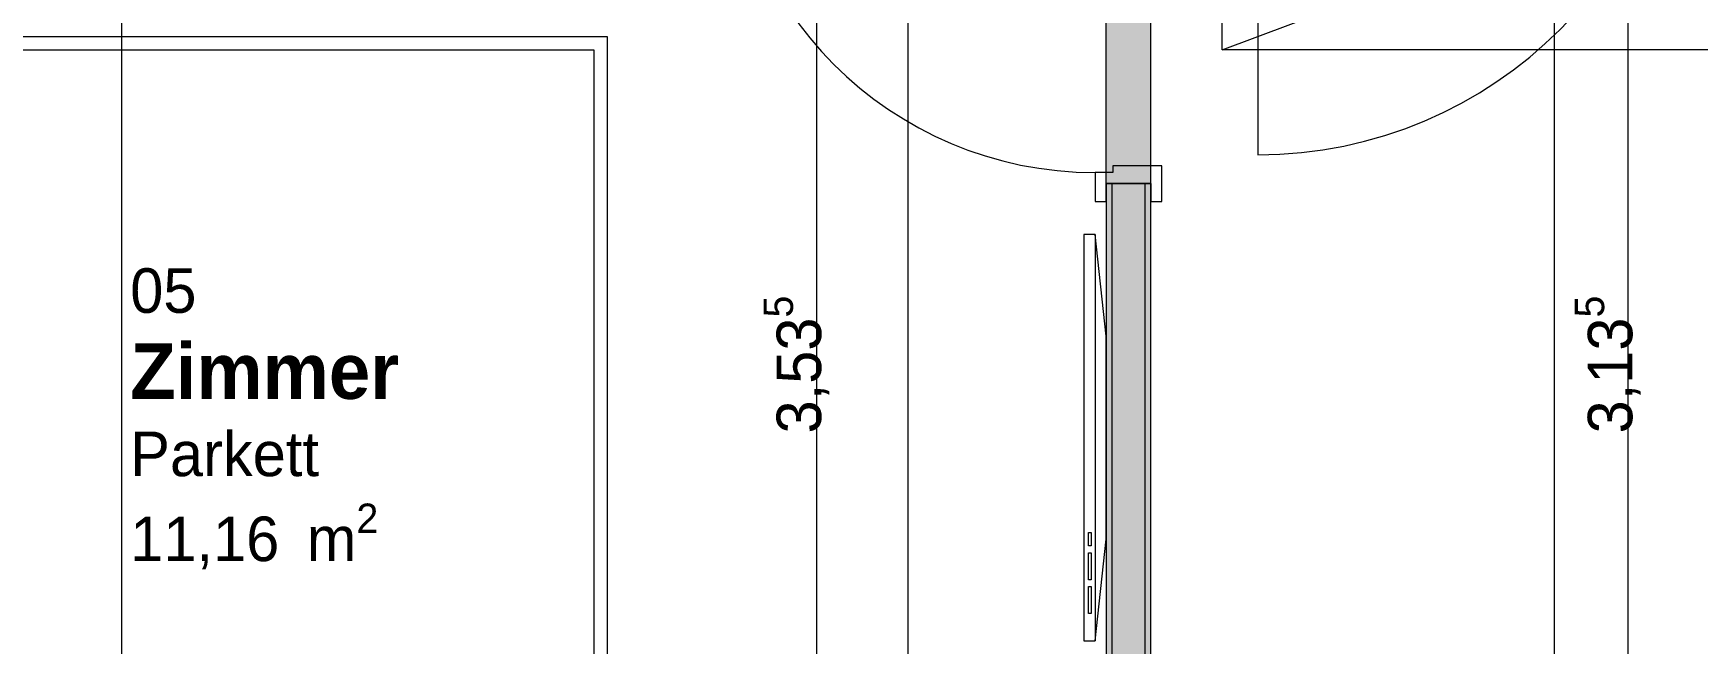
# Model space of a CAD drawing. Header units: metres. Extents: x -3 to 205, y -18 to 45.
# Drawn here: x 1.037 to 4.772, y -2.703 to -1.333 of the extents above; entities that cross this region are included whole.
import ezdxf

# ---------------------------------------------------------------- set-up
doc = ezdxf.new("R2010")
doc.units = ezdxf.units.M
doc.header["$MEASUREMENT"] = 0
for name, pattern in [('Achse', [0.004, 0.002, -0.001, 0, -0.001]), ('Schnittlinie', [0.006, 0.003, -0.0015, 0, -0.0015]), ('Untersicht', [0.001, 0.0005, -0.0005])]:
    doc.linetypes.add(name, pattern=pattern)
for name, color, linetype in [('1._1.Stock PP STG1_3_000 Achsraster', 7, 'Continuous'), ('1._1.Stock PP STG1_3_110 Wand Aussen', 7, 'Continuous'), ('1._1.Stock PP STG1_3_130 Wand Innen', 7, 'Continuous'), ('1._1.Stock PP STG1_3_220 Bodenaufbau', 7, 'Continuous'), ('1._1.Stock PP STG1_3_510 Möblierung', 7, 'Continuous'), ('1._1.Stock PP STG1_3_810 Raum', 7, 'Continuous'), ('1._1.Stock PP STG1_3_851 Marker Schnitt', 7, 'Continuous'), ('1._1.Stock PP STG1_3_950 Polierplan Bemaßung', 7, 'Continuous')]:
    doc.layers.add(name, color=color, linetype=linetype)
doc.styles.add('ERSTELLTER_STIL_2', font='')
doc.styles.add('ERSTELLTER_STIL_6', font='')
doc.styles.get('ERSTELLTER_STIL_2').set_extended_font_data('Eurostile')
doc.styles.get('ERSTELLTER_STIL_6').set_extended_font_data('Eurostile', bold=True)

msp = doc.modelspace()

# ---------------------------------------------------------------- hatches: boundary and pattern name
at = {"layer": '1._1.Stock PP STG1_3_130 Wand Innen', "linetype": 'Continuous', "lineweight": 0, "true_color": 0xffffff}
msp.add_hatch(color=7, dxfattribs=at).paths.add_polyline_path([(3.545, -0.78), (3.445, -0.78), (3.445, -1.67), (3.545, -1.67)])
at = {"layer": '1._1.Stock PP STG1_3_130 Wand Innen', "linetype": 'Continuous', "lineweight": 13, "true_color": 0xfb02fe}
for points in [[(3.445, -3.97), (3.4575, -3.97), (3.4575, -1.67), (3.445, -1.67)], [(3.545, -1.67), (3.5325, -1.67), (3.5325, -3.97), (3.545, -3.97)]]:
    msp.add_hatch(color=6, dxfattribs=at).paths.add_polyline_path(points)
at = {"layer": '1._1.Stock PP STG1_3_130 Wand Innen', "linetype": 'Continuous', "lineweight": 13, "true_color": 0xffaa00}
msp.add_hatch(color=40, dxfattribs=at).paths.add_polyline_path([(3.5325, -1.67), (3.4575, -1.67), (3.4575, -3.97), (3.5325, -3.97)])

# ---------------------------------------------------------------- linework, layer by layer
at = {"layer": '1._1.Stock PP STG1_3_000 Achsraster', "color": 5, "linetype": 'Achse', "lineweight": 0, "ltscale": 1000}
msp.add_line((3, 3), (3, -18), dxfattribs=at)
at = {"layer": '1._1.Stock PP STG1_3_110 Wand Aussen', "color": 8, "linetype": 'Continuous', "lineweight": 0, "ltscale": 1000}
msp.add_line((3.785, -0.645), (3.785, -1.605), dxfattribs=at)
msp.add_arc((3.785, -0.645), 0.96, 270, 0, dxfattribs=at)
at = {"layer": '1._1.Stock PP STG1_3_130 Wand Innen', "color": 8, "linetype": 'Untersicht', "lineweight": 13, "ltscale": 1000}
for p, q in [((3.445, -1.67), (3.445, -0.78)), ((3.545, -1.67), (3.545, -0.78))]:
    msp.add_line(p, q, dxfattribs=at)
at = {"layer": '1._1.Stock PP STG1_3_130 Wand Innen', "color": 7, "linetype": 'Continuous', "lineweight": 13, "ltscale": 1000}
for p, q in [((3.57, -1.63), (3.46, -1.63)), ((3.46, -1.63), (3.46, -1.645)), ((3.57, -1.71), (3.57, -1.63)), ((3.46, -1.645), (3.42, -1.645)), ((3.42, -1.645), (3.42, -1.71)), ((3.445, -1.71), (3.445, -1.67)), ((3.445, -1.67), (3.545, -1.67)), ((3.545, -1.67), (3.545, -1.71)), ((3.42, -1.71), (3.445, -1.71)), ((3.545, -1.71), (3.57, -1.71))]:
    msp.add_line(p, q, dxfattribs=at)
at = {"layer": '1._1.Stock PP STG1_3_130 Wand Innen', "color": 7, "linetype": 'Continuous', "lineweight": 18, "ltscale": 1000}
for p, q in [((3.4575, -1.67), (3.445, -1.67)), ((3.4575, -1.67), (3.445, -1.67)), ((3.4575, -1.67), (3.445, -1.67)), ((3.4575, -1.67), (3.4575, -3.97)), ((3.5325, -1.67), (3.4575, -1.67)), ((3.5325, -1.67), (3.4575, -1.67)), ((3.5325, -1.67), (3.4575, -1.67)), ((3.5325, -3.97), (3.5325, -1.67)), ((3.545, -1.67), (3.5325, -1.67)), ((3.545, -1.67), (3.5325, -1.67)), ((3.545, -1.67), (3.5325, -1.67))]:
    msp.add_line(p, q, dxfattribs=at)
at = {"layer": '1._1.Stock PP STG1_3_130 Wand Innen', "color": 7, "linetype": 'Continuous', "lineweight": 18, "ltscale": 1000, "flags": 128}
for points in [[(3.445, -1.67), (3.445, -3.97)], [(3.545, -3.845), (3.545, -1.67)]]:
    msp.add_lwpolyline(points, dxfattribs=at)
at = {"layer": '1._1.Stock PP STG1_3_130 Wand Innen', "color": 7, "linetype": 'Continuous', "lineweight": 13, "ltscale": 1000}
msp.add_arc((3.42, -0.815), 0.83, 180, 270, dxfattribs=at)
at = {"layer": '1._1.Stock PP STG1_3_220 Bodenaufbau', "color": 7, "linetype": 'Continuous', "lineweight": 13, "ltscale": 1000, "true_color": 0xf4f4f4, "flags": 128}
msp.add_lwpolyline([(5.94, -0.53), (5.94, -1.37), (3.705, -1.37), (3.705, -0.53)], close=True, dxfattribs=at)
at = {"layer": '1._1.Stock PP STG1_3_510 Möblierung', "color": 8, "linetype": 'Continuous', "lineweight": 13, "ltscale": 1000, "true_color": 0x7e7f7f}
for p, q in [((0.325, -1.34), (2.325, -1.34)), ((2.325, -1.34), (2.325, -3.14)), ((0.945, -1.37), (2.295, -1.37)), ((2.295, -1.37), (2.295, -2.24)), ((3.42, -1.7842), (3.42, -2.6958)), ((2.295, -2.24), (2.295, -3.11)), ((3.405, -2.4831), (3.405, -2.4527)), ((3.405, -2.4527), (3.4112, -2.4527)), ((3.4112, -2.4527), (3.4112, -2.4831)), ((3.4112, -2.4831), (3.405, -2.4831)), ((3.405, -2.5591), (3.405, -2.4983)), ((3.405, -2.4983), (3.4112, -2.4983)), ((3.4112, -2.4983), (3.4112, -2.5591)), ((3.4112, -2.5591), (3.405, -2.5591)), ((3.405, -2.635), (3.405, -2.5742)), ((3.405, -2.5742), (3.4112, -2.5742)), ((3.4112, -2.5742), (3.4112, -2.635)), ((3.4112, -2.635), (3.405, -2.635))]:
    msp.add_line(p, q, dxfattribs=at)
at = {"layer": '1._1.Stock PP STG1_3_510 Möblierung', "color": 8, "linetype": 'Continuous', "lineweight": 13, "ltscale": 1000, "true_color": 0x7e7f7f, "flags": 128}
msp.add_lwpolyline([(3.395, -1.7842), (3.395, -2.6958), (3.42, -2.6958), (3.445, -2.4679), (3.445, -2.0121), (3.42, -1.7842)], close=True, dxfattribs=at)
at = {"layer": '1._1.Stock PP STG1_3_851 Marker Schnitt', "color": 7, "linetype": 'Schnittlinie', "lineweight": 13, "ltscale": 1000}
for p, q in [((1.235, 4.805), (1.235, -18)), ((4.45, 4.805), (4.45, -18))]:
    msp.add_line(p, q, dxfattribs=at)
at = {"layer": '1._1.Stock PP STG1_3_950 Polierplan Bemaßung', "color": 6, "linetype": 'Continuous', "lineweight": 13, "ltscale": 1000, "true_color": 0xfb02fe}
for p, q in [((2.7954, -3.845), (2.7954, -0.31)), ((4.6161, -3.845), (4.6161, -0.71))]:
    msp.add_line(p, q, dxfattribs=at)
at = {"layer": '1._1.Stock PP STG1_3_950 Polierplan Bemaßung', "color": 76, "linetype": 'Continuous', "lineweight": 13, "ltscale": 1000, "true_color": 0x3f7f02}
msp.add_line((3.705, -1.37), (5.94, -0.53), dxfattribs=at)

# ---------------------------------------------------------------- texts
at = {"layer": '1._1.Stock PP STG1_3_810 Raum', "color": 7, "linetype": 'Continuous', "lineweight": 13, "attachment_point": 1}
for s, insert, char_height, style in [('\\A1;{\\pql;\\pt0;\\fEurostile|b0|i0|c0|p0;\\W1.000000;05}', (1.2544, -1.8599), 0.1, 'ERSTELLTER_STIL_2'), ('\\A1;{\\pql;\\pt0;\\fEurostile|b1|i0|c0|p0;\\W1.000000;Zimmer}', (1.2544, -2.0281), 0.125, 'ERSTELLTER_STIL_6'), ('\\A1;{\\pql;\\pt0;\\fEurostile|b0|i0|c0|p0;\\W1.000000;Parkett}', (1.2544, -2.2265), 0.1, 'ERSTELLTER_STIL_2'), ('\\A1;{\\pql;\\pt0,0.05;\\fEurostile|b0|i0|c0|p0;\\W1.000000;11,16\\fEurostile|b0|i0|c0|p0;\\W1.000000;\\A1{\\H.66x;\\S^  ;}\\fEurostile|b0|i0|c0|p0;\\W1.000000; m\\fEurostile|b0|i0|c0|p0;\\W1.000000;\\A1{\\H.66x;\\S2^  ;}}', (1.2544, -2.388), 0.1, 'ERSTELLTER_STIL_2')]:
    msp.add_mtext(s, dxfattribs=dict(at, insert=insert, char_height=char_height, style=style))
at = {"layer": '1._1.Stock PP STG1_3_950 Polierplan Bemaßung', "color": 6, "linetype": 'Continuous', "lineweight": 13, "true_color": 0xfb02fe, "char_height": 0.1, "attachment_point": 7, "rotation": 90, "style": 'ERSTELLTER_STIL_2'}
for s, insert in [('\\A1;{\\pql;\\fEurostile|b0|i0|c0|p0;\\W1.000000;3,53\\fEurostile|b0|i0|c0|p0;\\W1.000000;\\A1{\\H.66x;\\S5^  ;}}', (2.8344, -2.2307)), ('\\A1;{\\pql;\\fEurostile|b0|i0|c0|p0;\\W1.000000;3,13\\fEurostile|b0|i0|c0|p0;\\W1.000000;\\A1{\\H.66x;\\S5^  ;}}', (4.655, -2.2307))]:
    msp.add_mtext(s, dxfattribs=dict(at, insert=insert))

doc.saveas('drawing.dxf')
